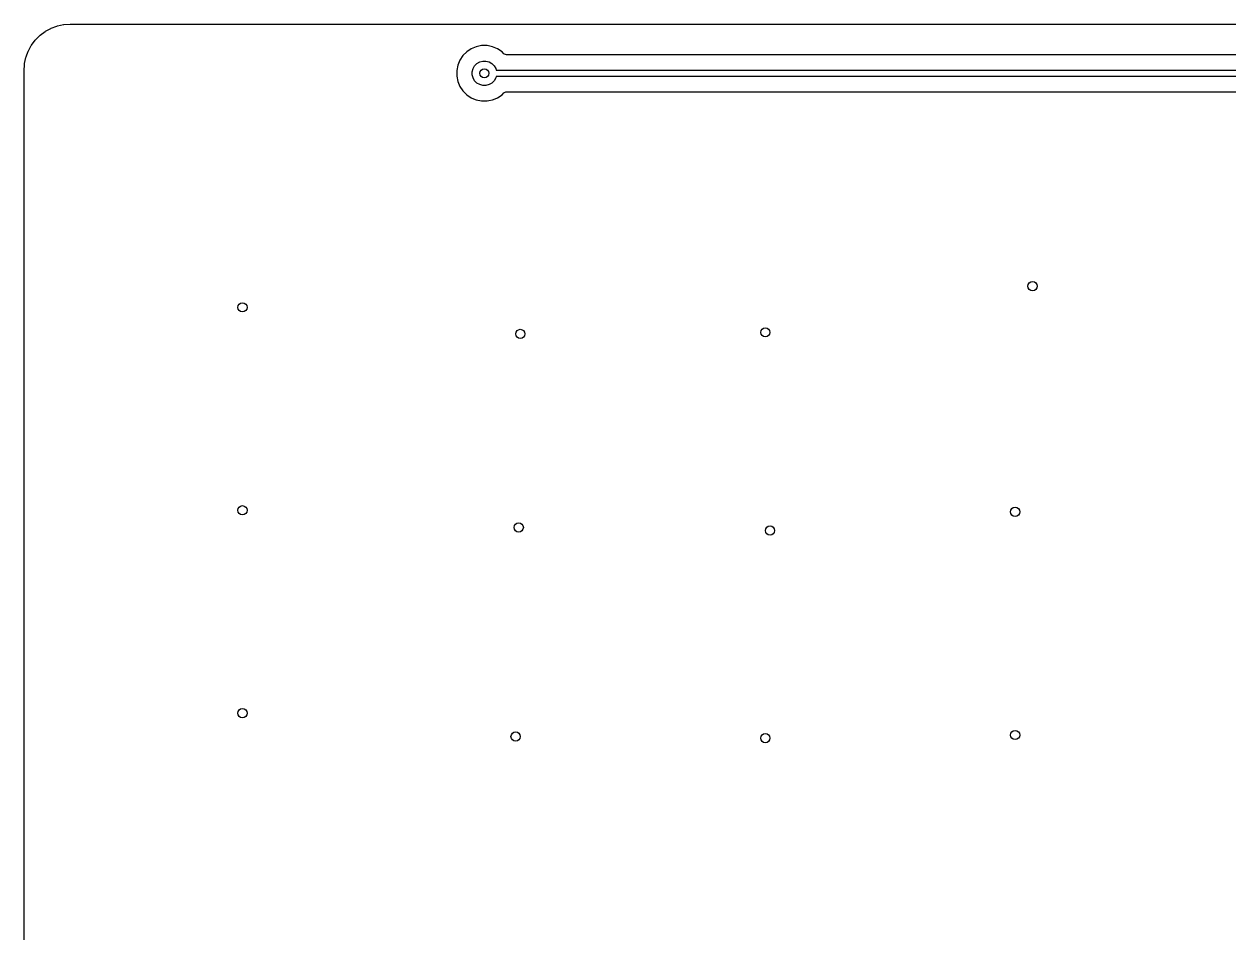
# Model space of a CAD drawing. Header units: millimetres. Extents: x 69 to 174, y -162 to -92.
# Drawn here: x 68.67 to 107.88, y -121.61 to -92.03 of the extents above; entities that cross this region are included whole.
import ezdxf

# ---------------------------------------------------------------- set-up
doc = ezdxf.new("R2010")
doc.units = ezdxf.units.MM
doc.layers.add('Back', color=153, linetype='CONTINUOUS', true_color=0x4d7fc4)

msp = doc.modelspace()

# ---------------------------------------------------------------- linework, layer by layer
at = {"layer": 'Back', "linetype": 'CONTINUOUS'}
for p, q in [((69.554582, -92.161311), (69.738442, -92.092735)), ((69.738442, -92.092735), (69.7554, -92.087756)), ((69.7554, -92.087756), (69.947138, -92.046046)), ((69.947138, -92.046046), (69.964636, -92.04353)), ((69.964636, -92.04353), (70.164782, -92.029216)), ((70.164782, -92.029216), (70.173628, -92.0289)), ((70.173628, -92.0289), (70.235092, -92.0289)), ((70.235092, -92.0289), (172.534908, -92.0289)), ((69.042217, -92.540171), (69.180971, -92.401417)), ((69.180971, -92.401417), (69.194328, -92.389843)), ((69.194328, -92.389843), (69.351414, -92.27225)), ((69.351414, -92.27225), (69.366283, -92.262694)), ((69.366283, -92.262694), (69.53851, -92.168651)), ((69.53851, -92.168651), (69.554582, -92.161311)), ((68.733535, -93.097642), (68.802111, -92.913782)), ((68.802111, -92.913782), (68.809451, -92.89771)), ((68.809451, -92.89771), (68.903494, -92.725483)), ((68.903494, -92.725483), (68.91305, -92.710614)), ((68.91305, -92.710614), (69.030643, -92.553528)), ((69.030643, -92.553528), (69.042217, -92.540171)), ((83.223446, -92.83199), (83.075965, -92.930535)), ((83.223459, -92.831983), (83.223446, -92.83199)), ((83.387332, -92.764106), (83.223459, -92.831983)), ((83.387341, -92.764103), (83.387332, -92.764106)), ((83.561306, -92.7295), (83.387341, -92.764103)), ((83.561309, -92.7295), (83.561306, -92.7295)), ((83.738691, -92.7295), (83.561309, -92.7295)), ((83.738694, -92.7295), (83.738691, -92.7295)), ((83.912658, -92.764103), (83.738694, -92.7295)), ((83.912667, -92.764106), (83.912658, -92.764103)), ((84.07654, -92.831983), (83.912667, -92.764106)), ((84.076553, -92.83199), (84.07654, -92.831983)), ((84.224033, -92.930534), (84.076553, -92.83199)), ((68.684331, -93.323834), (68.686846, -93.306338)), ((68.686846, -93.306338), (68.728556, -93.1146)), ((68.728556, -93.1146), (68.733535, -93.097642)), ((82.851983, -93.203459), (82.784106, -93.367332)), ((82.85199, -93.203446), (82.851983, -93.203459)), ((82.950535, -93.055965), (82.85199, -93.203446)), ((82.950538, -93.055961), (82.950535, -93.055965)), ((83.075961, -92.930538), (82.950538, -93.055961)), ((83.075965, -92.930535), (83.075961, -92.930538)), ((83.332659, -93.386495), (83.406495, -93.312659)), ((83.406495, -93.312659), (83.496927, -93.260448)), ((83.496927, -93.260448), (83.59779, -93.233422)), ((83.59779, -93.233422), (83.70221, -93.233422)), ((83.70221, -93.233422), (83.803073, -93.260448)), ((83.803073, -93.260448), (83.893505, -93.312659)), ((83.893505, -93.312659), (83.967341, -93.386495)), ((84.224034, -92.930535), (84.224033, -92.930534)), ((84.224035, -92.930536), (84.224034, -92.930535)), ((84.286684, -92.993185), (84.224035, -92.930536)), ((84.307322, -93.009815), (84.286684, -92.993185)), ((84.374361, -93.0295), (84.307322, -93.009815)), ((148.333331, -93.0295), (84.374361, -93.0295)), ((68.6697, -93.532827), (68.670016, -93.523981)), ((68.6697, -123.716502), (68.6697, -93.532827)), ((68.670016, -93.523981), (68.681219, -93.367341)), ((68.681219, -93.367341), (68.684331, -93.323834)), ((82.784103, -93.367341), (82.7495, -93.541304)), ((82.7495, -93.541304), (82.7495, -93.718695)), ((82.784106, -93.367332), (82.784103, -93.367341)), ((83.253422, -93.57779), (83.280448, -93.476927)), ((83.253422, -93.68221), (83.253422, -93.57779)), ((83.280448, -93.783073), (83.253422, -93.68221)), ((83.280448, -93.476927), (83.332659, -93.386495)), ((83.967341, -93.386495), (84.019552, -93.476927)), ((84.019552, -93.476927), (84.033773, -93.53)), ((84.033773, -93.53), (148.42, -93.53)), ((82.7495, -93.718695), (82.784103, -93.892658)), ((82.784103, -93.892658), (82.784106, -93.892667)), ((82.784106, -93.892667), (82.851983, -94.05654)), ((82.851983, -94.05654), (82.85199, -94.056553)), ((82.85199, -94.056553), (82.950535, -94.204034)), ((83.332659, -93.873505), (83.280448, -93.783073)), ((83.406495, -93.947341), (83.332659, -93.873505)), ((83.496927, -93.999552), (83.406495, -93.947341)), ((83.59779, -94.026578), (83.496927, -93.999552)), ((83.70221, -94.026578), (83.59779, -94.026578)), ((83.803073, -93.999552), (83.70221, -94.026578)), ((83.893505, -93.947341), (83.803073, -93.999552)), ((83.967341, -93.873505), (83.893505, -93.947341)), ((84.019552, -93.783073), (83.967341, -93.873505)), ((84.033773, -93.73), (84.019552, -93.783073)), ((148.378578, -93.73), (84.033773, -93.73)), ((82.950535, -94.204034), (82.950538, -94.204038)), ((82.950538, -94.204038), (83.075961, -94.329461)), ((83.075961, -94.329461), (83.075965, -94.329464)), ((83.075965, -94.329464), (83.223446, -94.428009)), ((83.223446, -94.428009), (83.223459, -94.428016)), ((83.223459, -94.428016), (83.298543, -94.459116)), ((83.298543, -94.459116), (83.387334, -94.495894)), ((83.387334, -94.495894), (83.387336, -94.495894)), ((83.387336, -94.495894), (83.387341, -94.495896)), ((83.387341, -94.495896), (83.561304, -94.530499)), ((83.796682, -94.518964), (83.912658, -94.495896)), ((83.912658, -94.495896), (83.912661, -94.495894)), ((83.912661, -94.495894), (83.912666, -94.495894)), ((83.912666, -94.495894), (84.052535, -94.437958)), ((84.052535, -94.437958), (84.07654, -94.428016)), ((84.07654, -94.428015), (84.076547, -94.428013)), ((84.07654, -94.428016), (84.07654, -94.428015)), ((84.076547, -94.428013), (84.224035, -94.329464)), ((84.224035, -94.329464), (84.286681, -94.266817)), ((84.286681, -94.266817), (84.348002, -94.233334)), ((84.348002, -94.233334), (84.374361, -94.2305)), ((84.374361, -94.2305), (109.250057, -94.2305)), ((83.561304, -94.530499), (83.561307, -94.5305)), ((83.561307, -94.5305), (83.561309, -94.5305)), ((83.561309, -94.5305), (83.738693, -94.5305)), ((83.738693, -94.5305), (83.738694, -94.530499)), ((83.738694, -94.530499), (83.796682, -94.518964))]:
    msp.add_line(p, q, dxfattribs=at)
at = {"layer": 'Back'}
for centre in [(83.65, -93.63), (101.49, -100.56), (75.776, -101.25), (92.794, -102.0628), (84.8184, -102.1136), (75.776, -107.854), (100.922, -107.9048), (84.7676, -108.4128), (92.9464, -108.5144), (75.776, -114.458), (84.666, -115.22), (92.794, -115.2708), (100.922, -115.1692)]:
    msp.add_circle(centre, 0.15, dxfattribs=at)

doc.saveas('drawing.dxf')
